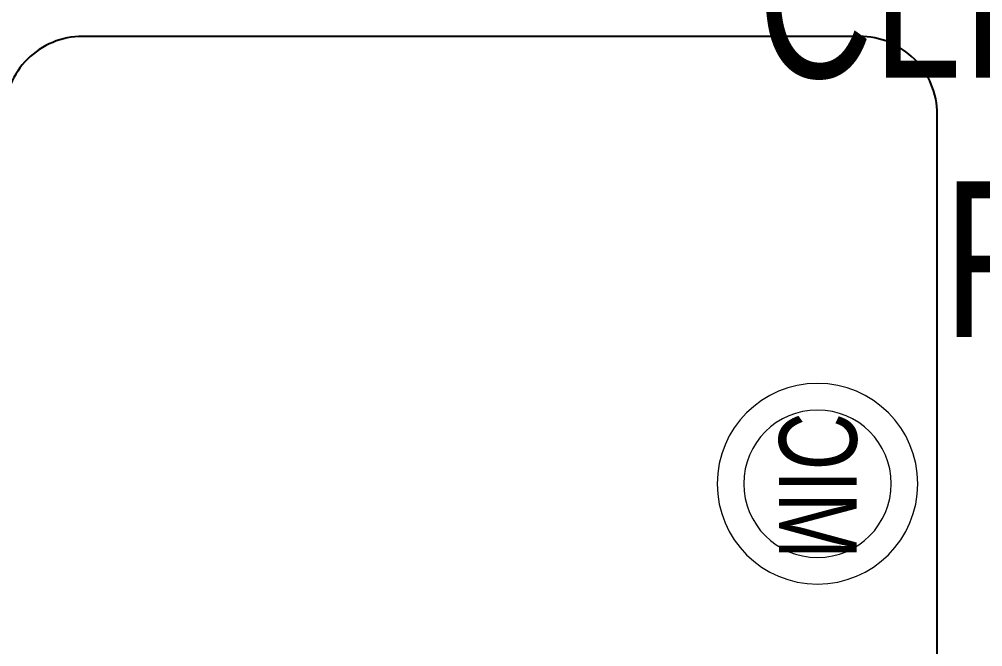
# Model space of a CAD drawing. Header units: feet. Extents: x 2962375 to 2970774, y -5767548 to -5746399.
# Drawn here: x 2963040 to 2963660, y -5754578 to -5754175 of the extents above; entities that cross this region are included whole.
import ezdxf

# ---------------------------------------------------------------- set-up
doc = ezdxf.new("R2010")
doc.units = ezdxf.units.FT
doc.header["$LTSCALE"] = 33
doc.header["$MEASUREMENT"] = 0
for name, color, linetype, lineweight in [('LENS-FURNITURE', 13, 'Continuous', 9), ('LENS-TEXT', 31, 'Continuous', 5), ('LK-EQPMT', 3, 'Continuous', 18)]:
    doc.layers.add(name, color=color, linetype=linetype, lineweight=lineweight)
doc.layers.add('PDF_Geometry', color=7, linetype='Continuous')
doc.styles.add('LK TXT', font='GILC____.TTF', dxfattribs={"height": 100})
doc.styles.get("Standard").update_dxf_attribs({"font": 'GILC____.TTF'})

# ---------------------------------------------------------------- blocks, each defined once
blk = doc.blocks.new('MOROTISED TABLE-TRIAL SET 950x600')
at = {"layer": 'PDF_Geometry', "lineweight": 25}
blk.add_lwpolyline([(415.5923622683621, 2.18279e-11), (550.0003704861738, 2.18279e-11, 0.4142524001247118), (599.9958994225599, 50.00260162355697), (599.9958994225599, 899.9973678589085, 0.4142518501714829), (550.0003704861738, 950.0000000000218), (50.00260613718999, 950.0000000000218, 0.4142929195148918), (4.605390131e-07, 899.9973678589085), (4.605390131e-07, 50.00260162355697, 0.414163635492108), (50.00260613718999, 2.18279e-11), (415.5923622683621, 2.18279e-11)], format="xyb", dxfattribs=at)
blk = doc.blocks.new('MIC')
at = {"layer": 'LK-EQPMT', "ltscale": 12}
for radius in [64.54701859105262, 47.40596281792385]:
    blk.add_circle((234.5401449967176, 64.54701859102352), radius, dxfattribs=at)
at = {"layer": 'LK-EQPMT', "ltscale": 12, "insert": (233.2398255821317, 64.46170233917655), "char_height": 50, "attachment_point": 5}
blk.add_mtext_dynamic_manual_height_columns('MIC', width=466.4796511627907, gutter_width=12.5, heights=[0], dxfattribs=at)

msp = doc.modelspace()

# ---------------------------------------------------------------- block references
at = {"xscale": -1, "rotation": 270}
msp.add_blockref('MIC', (2963489.031613231, -5754707.847439939), dxfattribs=at)
at = {"layer": 'LENS-FURNITURE'}
msp.add_blockref('MOROTISED TABLE-TRIAL SET 950x600', (2963030.597602905, -5755135.604526148), dxfattribs=at)

# ---------------------------------------------------------------- texts
at = {"layer": 'LENS-TEXT', "color": 0, "linetype": 'Continuous', "ltscale": 3, "insert": (2963999.203774077, -5754246.25075512), "char_height": 100, "attachment_point": 5, "style": 'LK TXT'}
msp.add_mtext_dynamic_manual_height_columns('{\\C7;CLINIC-2 COMPACT ROC- MINSIGN}', width=1086.78765857939, gutter_width=0.9999999999999992, heights=[0], dxfattribs=at)

doc.saveas('drawing.dxf')
